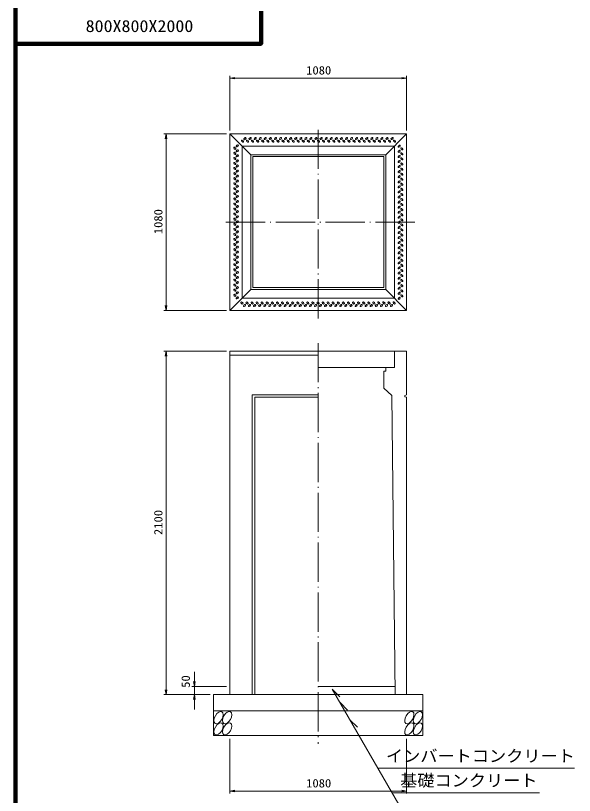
# Model space of a CAD drawing. Units: millimetres, scale not verified. Extents: x -8410 to 41710, y -74801 to 5940.
# Drawn here: x 23210 to 26625, y -63236 to -58467 of the extents above; entities that cross this region are included whole.
import ezdxf
from ezdxf.enums import TextEntityAlignment as Align

# ---------------------------------------------------------------- set-up
doc = ezdxf.new("R2010")
doc.units = ezdxf.units.MM
doc.header["$LTSCALE"] = 20
doc.linetypes.add('LONG_DASHED_DOTTED', pattern=[15.25, 12, -1.5, 0.25, -1.5])
for name, color, linetype, lineweight in [('0-0_グループ[0](0)-D-BMK(0)', 2, 'LONG_DASHED_DOTTED', 13), ('0-1_グループ[0](0)-D-STR(1)', 1, 'Continuous', 13), ('0-2_グループ[0](0)-D-STR-DIM(2)', 7, 'Continuous', 13), ('0-3_グループ[0](0)-D-STR-HTXT(3)', 7, 'Continuous', 13), ('0-5_グループ[0](0)-D-TTL(5)', 2, 'Continuous', 140)]:
    doc.layers.add(name, color=color, linetype=linetype, lineweight=lineweight)
doc.layers.add('0-4_グループ[0](0)-D-STR-TXT(4)', color=7, linetype='Continuous')
doc.layers.add('0-6_グループ[0](0)-D-TTL-TXT(6)', color=7, linetype='Continuous')
doc.styles.add('ＭＳ ゴシック', font='')
doc.styles.get('ＭＳ ゴシック').set_extended_font_data('MS Gothic')

msp = doc.modelspace()

# ---------------------------------------------------------------- linework, layer by layer
at = {"layer": '0-0_グループ[0](0)-D-BMK(0)'}
for p, q in [((25060, -60320), (25060, -59140)), ((25650, -59730), (24470, -59730)), ((25060, -60470), (25060, -62920))]:
    msp.add_line(p, q, dxfattribs=at)
at = {"layer": '0-1_グループ[0](0)-D-STR(1)'}
for p, q in [((24520, -59190), (25600, -59190)), ((24520, -60270), (24520, -59190)), ((24648, -59318), (24520, -59190)), ((25472, -59318), (25600, -59190)), ((25600, -59190), (25600, -60270)), ((24595, -59265), (25525, -59265)), ((24595, -60195), (24595, -59265)), ((25525, -59265), (25525, -60195)), ((24648, -59318), (25472, -59318)), ((24648, -60142), (24648, -59318)), ((25472, -59318), (25472, -60142)), ((24660, -59330), (25460, -59330)), ((24660, -60130), (24660, -59330)), ((25460, -59330), (25460, -60130)), ((25460, -60130), (24660, -60130)), ((24520, -60270), (24648, -60142)), ((25472, -60142), (24648, -60142)), ((25472, -60142), (25600, -60270)), ((25525, -60195), (24595, -60195)), ((25600, -60270), (24520, -60270)), ((25600, -60520), (24520, -60520)), ((24520, -60520), (24520, -62620)), ((25060, -60543.3), (24520, -60543.3)), ((25525, -60520), (25525, -60620)), ((25600, -60520), (25600, -60786.5)), ((25525, -60620), (25060, -60620)), ((25460, -60642), (25460, -60745)), ((25460, -60745), (25510, -60790)), ((24656.5, -60786.5), (24656.5, -62620)), ((24656.5, -60786.5), (25060, -60786.5)), ((24671.5, -60801.5), (24671.5, -62620)), ((24671.5, -60801.5), (25060, -60801.5)), ((25510, -60790), (25529.83, -62620)), ((25590, -60790), (25600, -60786.5)), ((25600, -60801.5), (25600, -62620)), ((25529.29, -62570), (25060, -62570)), ((25700, -62620), (24420, -62620)), ((24420, -62620), (24420, -62870)), ((25700, -62620), (25700, -62870)), ((25700, -62720), (24420, -62720)), ((25700, -62870), (24420, -62870))]:
    msp.add_line(p, q, dxfattribs=at)
for points in [[(25472, -60620), (25472, -60642), (25460, -60642)], [(25600, -60801.5), (25590, -60798), (25590, -60790)]]:
    msp.add_lwpolyline(points, dxfattribs=at)
for centre, major_axis, ratio in [((24596.39, -59235.14), (6.01, -6.01), 0.529412), ((24611.89, -59219.64), (-6.01, -6.01), 0.529412), ((24627.43, -59235.11), (6.01, -6.01), 0.529412), ((24642.93, -59219.61), (-6.01, -6.01), 0.529412), ((24658.43, -59235.11), (6.01, -6.01), 0.529412), ((24673.93, -59219.61), (-6.01, -6.01), 0.529412), ((24689.43, -59235.11), (6.01, -6.01), 0.529412), ((24704.93, -59219.61), (-6.01, -6.01), 0.529412), ((24720.46, -59235.07), (6.01, -6.01), 0.529412), ((24735.96, -59219.57), (-6.01, -6.01), 0.529412), ((24751.46, -59235.07), (6.01, -6.01), 0.529412), ((24766.96, -59219.57), (-6.01, -6.01), 0.529412), ((24782.46, -59235.07), (6.01, -6.01), 0.529412), ((24797.96, -59219.57), (-6.01, -6.01), 0.529412), ((24813.5, -59235.03), (6.01, -6.01), 0.529412), ((24829, -59219.53), (-6.01, -6.01), 0.529412), ((24844.5, -59235.03), (6.01, -6.01), 0.529412), ((24860, -59219.53), (-6.01, -6.01), 0.529412), ((24875.5, -59235.03), (6.01, -6.01), 0.529412), ((24891, -59219.53), (-6.01, -6.01), 0.529412), ((24906.5, -59235.03), (6.01, -6.01), 0.529412), ((24922, -59219.53), (-6.01, -6.01), 0.529412), ((24937.5, -59235.03), (6.01, -6.01), 0.529412), ((24953, -59219.53), (-6.01, -6.01), 0.529412), ((24968.5, -59235.03), (6.01, -6.01), 0.529412), ((24984, -59219.53), (-6.01, -6.01), 0.529412), ((24999.5, -59235.03), (6.01, -6.01), 0.529412), ((25015, -59219.53), (-6.01, -6.01), 0.529412), ((25030.5, -59235.03), (6.01, -6.01), 0.529412), ((25046, -59219.53), (-6.01, -6.01), 0.529412), ((25061.5, -59235.03), (6.01, -6.01), 0.529412), ((25077, -59219.53), (-6.01, -6.01), 0.529412), ((25092.5, -59235.03), (6.01, -6.01), 0.529412), ((25108, -59219.53), (-6.01, -6.01), 0.529412), ((25123.5, -59235.03), (6.01, -6.01), 0.529412), ((25139, -59219.53), (-6.01, -6.01), 0.529412), ((25154.5, -59235.03), (6.01, -6.01), 0.529412), ((25170, -59219.53), (-6.01, -6.01), 0.529412), ((25185.5, -59235.03), (6.01, -6.01), 0.529412), ((25201, -59219.53), (-6.01, -6.01), 0.529412), ((25216.5, -59235.03), (6.01, -6.01), 0.529412), ((25232, -59219.53), (-6.01, -6.01), 0.529412), ((25247.5, -59235.03), (6.01, -6.01), 0.529412), ((25263, -59219.53), (-6.01, -6.01), 0.529412), ((25278.5, -59235.03), (6.01, -6.01), 0.529412), ((25294, -59219.53), (-6.01, -6.01), 0.529412), ((25309.5, -59235.03), (6.01, -6.01), 0.529412), ((25325, -59219.53), (-6.01, -6.01), 0.529412), ((25340.5, -59235.03), (6.01, -6.01), 0.529412), ((25356, -59219.53), (-6.01, -6.01), 0.529412), ((25371.5, -59235.03), (6.01, -6.01), 0.529412), ((25387, -59219.53), (-6.01, -6.01), 0.529412), ((25402.5, -59235.03), (6.01, -6.01), 0.529412), ((25418, -59219.53), (-6.01, -6.01), 0.529412), ((25433.5, -59235.03), (6.01, -6.01), 0.529412), ((25449, -59219.53), (-6.01, -6.01), 0.529412), ((25464.5, -59235.03), (6.01, -6.01), 0.529412), ((25480, -59219.53), (-6.01, -6.01), 0.529412), ((25495.5, -59235.03), (6.01, -6.01), 0.529412), ((25511, -59219.53), (-6.01, -6.01), 0.529412), ((25526.5, -59235.03), (6.01, -6.01), 0.529412), ((24549.53, -59279), (6.01, -6.01), 0.529412), ((24565.03, -59263.5), (6.01, 6.01), 0.529412), ((25554.86, -59266.39), (-6.01, -6.01), 0.529412), ((25570.36, -59281.89), (-6.01, 6.01), 0.529412), ((24549.53, -59310), (6.01, -6.01), 0.529412), ((24565.03, -59294.5), (6.01, 6.01), 0.529412), ((24565.03, -59325.5), (6.01, 6.01), 0.529412), ((25554.89, -59297.43), (-6.01, -6.01), 0.529412), ((25554.89, -59328.43), (-6.01, -6.01), 0.529412), ((25570.39, -59312.93), (-6.01, 6.01), 0.529412), ((24549.53, -59341), (6.01, -6.01), 0.529412), ((24549.53, -59372), (6.01, -6.01), 0.529412), ((24565.03, -59356.5), (6.01, 6.01), 0.529412), ((25554.89, -59359.43), (-6.01, -6.01), 0.529412), ((25570.39, -59343.93), (-6.01, 6.01), 0.529412), ((25570.39, -59374.93), (-6.01, 6.01), 0.529412), ((24549.53, -59403), (6.01, -6.01), 0.529412), ((24565.03, -59387.5), (6.01, 6.01), 0.529412), ((24565.03, -59418.5), (6.01, 6.01), 0.529412), ((25554.93, -59390.46), (-6.01, -6.01), 0.529412), ((25554.93, -59421.46), (-6.01, -6.01), 0.529412), ((25570.43, -59405.96), (-6.01, 6.01), 0.529412), ((24549.53, -59434), (6.01, -6.01), 0.529412), ((24549.53, -59465), (6.01, -6.01), 0.529412), ((24565.03, -59449.5), (6.01, 6.01), 0.529412), ((25554.93, -59452.46), (-6.01, -6.01), 0.529412), ((25570.43, -59436.96), (-6.01, 6.01), 0.529412), ((25570.43, -59467.96), (-6.01, 6.01), 0.529412), ((24549.53, -59496), (6.01, -6.01), 0.529412), ((24565.03, -59480.5), (6.01, 6.01), 0.529412), ((24565.03, -59511.5), (6.01, 6.01), 0.529412), ((25554.97, -59483.5), (-6.01, -6.01), 0.529412), ((25554.97, -59514.5), (-6.01, -6.01), 0.529412), ((25570.47, -59499), (-6.01, 6.01), 0.529412), ((24549.53, -59527), (6.01, -6.01), 0.529412), ((24549.53, -59558), (6.01, -6.01), 0.529412), ((24565.03, -59542.5), (6.01, 6.01), 0.529412), ((25554.97, -59545.5), (-6.01, -6.01), 0.529412), ((25570.47, -59530), (-6.01, 6.01), 0.529412), ((25570.47, -59561), (-6.01, 6.01), 0.529412), ((24549.53, -59589), (6.01, -6.01), 0.529412), ((24549.53, -59620), (6.01, -6.01), 0.529412), ((24565.03, -59573.5), (6.01, 6.01), 0.529412), ((24565.03, -59604.5), (6.01, 6.01), 0.529412), ((25554.97, -59576.5), (-6.01, -6.01), 0.529412), ((25554.97, -59607.5), (-6.01, -6.01), 0.529412), ((25570.47, -59592), (-6.01, 6.01), 0.529412), ((24549.53, -59651), (6.01, -6.01), 0.529412), ((24565.03, -59635.5), (6.01, 6.01), 0.529412), ((24565.03, -59666.5), (6.01, 6.01), 0.529412), ((25554.97, -59638.5), (-6.01, -6.01), 0.529412), ((25570.47, -59623), (-6.01, 6.01), 0.529412), ((25570.47, -59654), (-6.01, 6.01), 0.529412), ((24549.53, -59682), (6.01, -6.01), 0.529412), ((24549.53, -59713), (6.01, -6.01), 0.529412), ((24565.03, -59697.5), (6.01, 6.01), 0.529412), ((25554.97, -59669.5), (-6.01, -6.01), 0.529412), ((25554.97, -59700.5), (-6.01, -6.01), 0.529412), ((25570.47, -59685), (-6.01, 6.01), 0.529412), ((24549.53, -59744), (6.01, -6.01), 0.529412), ((24565.03, -59728.5), (6.01, 6.01), 0.529412), ((24565.03, -59759.5), (6.01, 6.01), 0.529412), ((25554.97, -59731.5), (-6.01, -6.01), 0.529412), ((25554.97, -59762.5), (-6.01, -6.01), 0.529412), ((25570.47, -59716), (-6.01, 6.01), 0.529412), ((25570.47, -59747), (-6.01, 6.01), 0.529412), ((24549.53, -59775), (6.01, -6.01), 0.529412), ((24549.53, -59806), (6.01, -6.01), 0.529412), ((24565.03, -59790.5), (6.01, 6.01), 0.529412), ((25554.97, -59793.5), (-6.01, -6.01), 0.529412), ((25570.47, -59778), (-6.01, 6.01), 0.529412), ((25570.47, -59809), (-6.01, 6.01), 0.529412), ((24549.53, -59837), (6.01, -6.01), 0.529412), ((24565.03, -59821.5), (6.01, 6.01), 0.529412), ((24565.03, -59852.5), (6.01, 6.01), 0.529412), ((25554.97, -59824.5), (-6.01, -6.01), 0.529412), ((25554.97, -59855.5), (-6.01, -6.01), 0.529412), ((25570.47, -59840), (-6.01, 6.01), 0.529412), ((24549.53, -59868), (6.01, -6.01), 0.529412), ((24549.53, -59899), (6.01, -6.01), 0.529412), ((24565.03, -59883.5), (6.01, 6.01), 0.529412), ((25554.97, -59886.5), (-6.01, -6.01), 0.529412), ((25570.47, -59871), (-6.01, 6.01), 0.529412), ((25570.47, -59902), (-6.01, 6.01), 0.529412), ((24549.53, -59930), (6.01, -6.01), 0.529412), ((24565.03, -59914.5), (6.01, 6.01), 0.529412), ((24565.03, -59945.5), (6.01, 6.01), 0.529412), ((25554.97, -59917.5), (-6.01, -6.01), 0.529412), ((25554.97, -59948.5), (-6.01, -6.01), 0.529412), ((25570.47, -59933), (-6.01, 6.01), 0.529412), ((24549.53, -59961), (6.01, -6.01), 0.529412), ((24549.57, -59992.04), (6.01, -6.01), 0.529412), ((24565.03, -59976.5), (6.01, 6.01), 0.529412), ((25554.97, -59979.5), (-6.01, -6.01), 0.529412), ((25570.47, -59964), (-6.01, 6.01), 0.529412), ((25570.47, -59995), (-6.01, 6.01), 0.529412), ((24549.57, -60023.04), (6.01, -6.01), 0.529412), ((24565.07, -60007.54), (6.01, 6.01), 0.529412), ((24565.07, -60038.54), (6.01, 6.01), 0.529412), ((25554.97, -60010.5), (-6.01, -6.01), 0.529412), ((25554.97, -60041.5), (-6.01, -6.01), 0.529412), ((25570.47, -60026), (-6.01, 6.01), 0.529412), ((24549.57, -60054.04), (6.01, -6.01), 0.529412), ((24549.61, -60085.07), (6.01, -6.01), 0.529412), ((24565.07, -60069.54), (6.01, 6.01), 0.529412), ((25554.97, -60072.5), (-6.01, -6.01), 0.529412), ((25570.47, -60057), (-6.01, 6.01), 0.529412), ((25570.47, -60088), (-6.01, 6.01), 0.529412), ((24549.61, -60116.07), (6.01, -6.01), 0.529412), ((24565.11, -60100.57), (6.01, 6.01), 0.529412), ((24565.11, -60131.57), (6.01, 6.01), 0.529412), ((25554.97, -60103.5), (-6.01, -6.01), 0.529412), ((25554.97, -60134.5), (-6.01, -6.01), 0.529412), ((25570.47, -60119), (-6.01, 6.01), 0.529412), ((24549.61, -60147.07), (6.01, -6.01), 0.529412), ((24549.64, -60178.11), (6.01, -6.01), 0.529412), ((24565.11, -60162.57), (6.01, 6.01), 0.529412), ((25554.97, -60165.5), (-6.01, -6.01), 0.529412), ((25570.47, -60150), (-6.01, 6.01), 0.529412), ((25570.47, -60181), (-6.01, 6.01), 0.529412), ((24565.14, -60193.61), (6.01, 6.01), 0.529412), ((24593.5, -60224.97), (-6.01, 6.01), 0.529412), ((24624.5, -60224.97), (-6.01, 6.01), 0.529412), ((24655.5, -60224.97), (-6.01, 6.01), 0.529412), ((24686.5, -60224.97), (-6.01, 6.01), 0.529412), ((24717.5, -60224.97), (-6.01, 6.01), 0.529412), ((24748.5, -60224.97), (-6.01, 6.01), 0.529412), ((24779.5, -60224.97), (-6.01, 6.01), 0.529412), ((24810.5, -60224.97), (-6.01, 6.01), 0.529412), ((24841.5, -60224.97), (-6.01, 6.01), 0.529412), ((24872.5, -60224.97), (-6.01, 6.01), 0.529412), ((24903.5, -60224.97), (-6.01, 6.01), 0.529412), ((24934.5, -60224.97), (-6.01, 6.01), 0.529412), ((24965.5, -60224.97), (-6.01, 6.01), 0.529412), ((24996.5, -60224.97), (-6.01, 6.01), 0.529412), ((25027.5, -60224.97), (-6.01, 6.01), 0.529412), ((25058.5, -60224.97), (-6.01, 6.01), 0.529412), ((25089.5, -60224.97), (-6.01, 6.01), 0.529412), ((25120.5, -60224.97), (-6.01, 6.01), 0.529412), ((25151.5, -60224.97), (-6.01, 6.01), 0.529412), ((25182.5, -60224.97), (-6.01, 6.01), 0.529412), ((25213.5, -60224.97), (-6.01, 6.01), 0.529412), ((25244.5, -60224.97), (-6.01, 6.01), 0.529412), ((25275.5, -60224.97), (-6.01, 6.01), 0.529412), ((25306.5, -60224.97), (-6.01, 6.01), 0.529412), ((25337.54, -60224.93), (-6.01, 6.01), 0.529412), ((25368.54, -60224.93), (-6.01, 6.01), 0.529412), ((25399.54, -60224.93), (-6.01, 6.01), 0.529412), ((25430.57, -60224.89), (-6.01, 6.01), 0.529412), ((25461.57, -60224.89), (-6.01, 6.01), 0.529412), ((25492.57, -60224.89), (-6.01, 6.01), 0.529412), ((25523.61, -60224.86), (-6.01, 6.01), 0.529412), ((25554.97, -60196.5), (-6.01, -6.01), 0.529412), ((24609, -60240.47), (6.01, 6.01), 0.529412), ((24640, -60240.47), (6.01, 6.01), 0.529412), ((24671, -60240.47), (6.01, 6.01), 0.529412), ((24702, -60240.47), (6.01, 6.01), 0.529412), ((24733, -60240.47), (6.01, 6.01), 0.529412), ((24764, -60240.47), (6.01, 6.01), 0.529412), ((24795, -60240.47), (6.01, 6.01), 0.529412), ((24826, -60240.47), (6.01, 6.01), 0.529412), ((24857, -60240.47), (6.01, 6.01), 0.529412), ((24888, -60240.47), (6.01, 6.01), 0.529412), ((24919, -60240.47), (6.01, 6.01), 0.529412), ((24950, -60240.47), (6.01, 6.01), 0.529412), ((24981, -60240.47), (6.01, 6.01), 0.529412), ((25012, -60240.47), (6.01, 6.01), 0.529412), ((25043, -60240.47), (6.01, 6.01), 0.529412), ((25074, -60240.47), (6.01, 6.01), 0.529412), ((25105, -60240.47), (6.01, 6.01), 0.529412), ((25136, -60240.47), (6.01, 6.01), 0.529412), ((25167, -60240.47), (6.01, 6.01), 0.529412), ((25198, -60240.47), (6.01, 6.01), 0.529412), ((25229, -60240.47), (6.01, 6.01), 0.529412), ((25260, -60240.47), (6.01, 6.01), 0.529412), ((25291, -60240.47), (6.01, 6.01), 0.529412), ((25322.04, -60240.43), (6.01, 6.01), 0.529412), ((25353.04, -60240.43), (6.01, 6.01), 0.529412), ((25384.04, -60240.43), (6.01, 6.01), 0.529412), ((25415.07, -60240.39), (6.01, 6.01), 0.529412), ((25446.07, -60240.39), (6.01, 6.01), 0.529412), ((25477.07, -60240.39), (6.01, 6.01), 0.529412), ((25508.11, -60240.36), (6.01, 6.01), 0.529412), ((24450.65, -62760.5), (-20.62, -35.72), 0.545455), ((24503.15, -62760.5), (-20.62, -35.72), 0.545455), ((25616.65, -62760.5), (-20.62, -35.72), 0.545455), ((25669.15, -62760.5), (-20.62, -35.72), 0.545455), ((24450.65, -62829.5), (-20.62, -35.72), 0.545455), ((24503.15, -62829.5), (-20.62, -35.72), 0.545455), ((25616.65, -62829.5), (-20.62, -35.72), 0.545455), ((25669.15, -62829.5), (-20.62, -35.72), 0.545455)]:
    msp.add_ellipse(centre, major_axis=major_axis, ratio=ratio, dxfattribs=at)
at = {"layer": '0-2_グループ[0](0)-D-STR-DIM(2)'}
for p, q in [((24520, -59170), (24520, -58835)), ((25600, -59170), (25600, -58835)), ((24520, -58850), (25600, -58850)), ((24500, -59190), (24115, -59190)), ((24130, -60270), (24130, -59190)), ((24500, -60270), (24115, -60270)), ((24500, -60520), (24115, -60520)), ((24130, -62620), (24130, -60520)), ((24302.48, -62710), (24302.48, -62480)), ((24302.48, -62570), (24302.48, -62480)), ((24500, -62570), (24287.48, -62570)), ((24400, -62620), (24115, -62620)), ((24400, -62620), (24287.48, -62620)), ((24302.48, -62710), (24302.48, -62620)), ((24520, -62890), (24520, -63225)), ((25600, -62890), (25600, -63225)), ((24520, -63210), (25600, -63210))]:
    msp.add_line(p, q, dxfattribs=at)
for points in [[(24550, -58845), (24520, -58850), (24550, -58855)], [(25570, -58855), (25600, -58850), (25570, -58845)], [(24135, -59220), (24130, -59190), (24125, -59220)], [(24125, -60240), (24130, -60270), (24135, -60240)], [(24135, -60550), (24130, -60520), (24125, -60550)], [(24297.48, -62540), (24302.48, -62570), (24307.48, -62540)], [(24125, -62590), (24130, -62620), (24135, -62590)], [(24307.48, -62650), (24302.48, -62620), (24297.48, -62650)], [(24550, -63205), (24520, -63210), (24550, -63215)], [(25570, -63215), (25600, -63210), (25570, -63205)]]:
    msp.add_lwpolyline(points, dxfattribs=at)
at = {"layer": '0-3_グループ[0](0)-D-STR-HTXT(3)'}
for p, q in [((25145.9, -62586.82), (25598.07, -63370)), ((25145.9, -62586.82), (25191.65, -62632.58)), ((25193.11, -62668.59), (25238.86, -62714.35)), ((25253.78, -62773.68), (25299.53, -62819.43)), ((25424.86, -63070), (26625.46, -63070)), ((25511.47, -63220), (26412.93, -63220))]:
    msp.add_line(p, q, dxfattribs=at)
at = {"layer": '0-5_グループ[0](0)-D-TTL(5)'}
msp.add_line((23210, -74801.43), (23210, -47940), dxfattribs=at)
msp.add_lwpolyline([(23210, -58640), (24710, -58640), (24710, -58440)], dxfattribs=at)

# ---------------------------------------------------------------- texts
at = {"layer": '0-2_グループ[0](0)-D-STR-DIM(2)', "style": 'ＭＳ ゴシック', "width": 1.1}
for p in [(24985.8, -58843), (24985.8, -63203)]:
    msp.add_text('1080', height=51.32, dxfattribs=at).set_placement(p, align=Align.BOTTOM_LEFT)
for s, p in [('1080', (24123, -59804.2)), ('2100', (24123, -61644.2)), ('50', (24290.47, -62578.3))]:
    msp.add_text(s, height=51.32, rotation=90, dxfattribs=at).set_placement(p, align=Align.BOTTOM_LEFT)
at = {"layer": '0-4_グループ[0](0)-D-STR-TXT(4)', "style": 'ＭＳ ゴシック', "width": 1.05}
for s, p in [('インバートコンクリート', (25473.57, -63053.68)), ('基礎コンクリート', (25560.17, -63203.68))]:
    msp.add_text(s, height=73.31, dxfattribs=at).set_placement(p, align=Align.BOTTOM_LEFT)
at = {"layer": '0-6_グループ[0](0)-D-TTL-TXT(6)', "style": 'ＭＳ ゴシック', "width": 1.1}
msp.add_text('800X800X2000', height=73.31, dxfattribs=at).set_placement((23638, -58590), align=Align.BOTTOM_LEFT)

doc.saveas('drawing.dxf')
